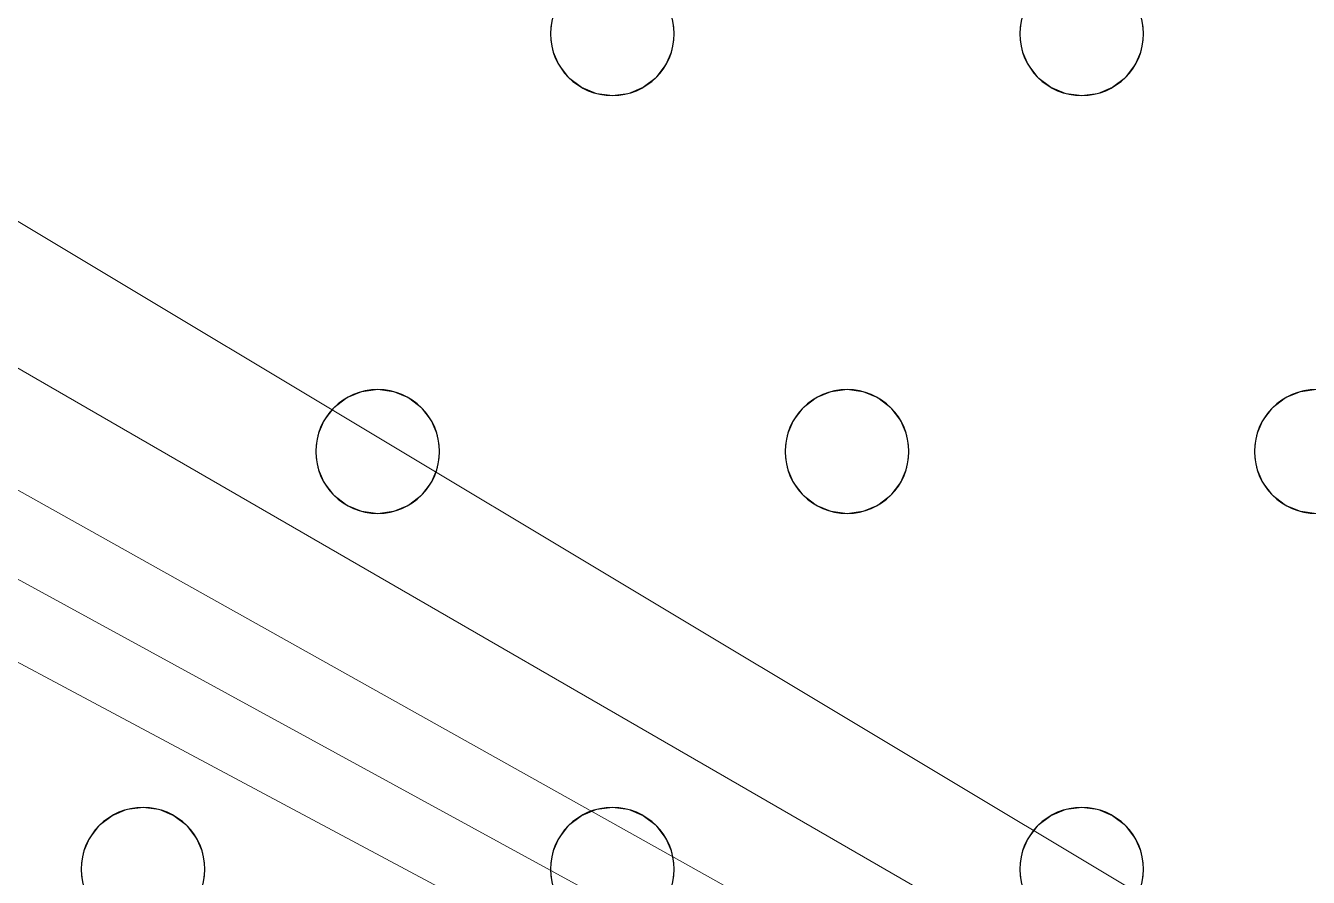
# Model space of a CAD drawing. Header units: millimetres. Extents: x -1 to 1201, y -701 to 1.
# Drawn here: x 643 to 725.9, y -179.5 to -124.5 of the extents above; entities that cross this region are included whole.
import ezdxf

# ---------------------------------------------------------------- set-up
doc = ezdxf.new("R2010")
doc.units = ezdxf.units.MM
doc.layers.add('IQ_200_3D', color=1, linetype='Continuous')
doc.layers.add('IQ_204_2D', color=7, linetype='Continuous')

msp = doc.modelspace()

# ---------------------------------------------------------------- linework, layer by layer
at = {"layer": 'IQ_200_3D', "lineweight": 18}
for points, invisible_edges in [([(676.951, -125, 890), (677.087, -123.965, 890), (644.088, -115.353, 890), (640.092, -125, 890)], 10), ([(644.088, -115.353, 888), (677.087, -123.965, 888), (676.951, -125, 888), (640.092, -125, 888)], 5), ([(640.092, -125, 890), (644.088, -115.353, 890), (644.088, -115.353, 888), (640.092, -125, 888)], 10), ([(707.421, -123.965, 890), (684.415, -123, 890), (684.815, -123.965, 890), (707.284, -125, 890)], 5), ([(684.815, -123.965, 888), (684.415, -123, 888), (707.421, -123.965, 888), (707.284, -125, 888)], 10), ([(677.087, -123.965, 890), (676.951, -125, 890), (676.951, -125, 888), (677.087, -123.965, 888)], 8), ([(684.951, -125, 890), (707.284, -125, 890), (684.815, -123.965, 890)], 3), ([(707.284, -125, 888), (707.421, -126.035, 888), (684.951, -125, 888), (684.815, -123.965, 888)], 10), ([(684.951, -125, 890), (684.815, -123.965, 890), (684.815, -123.965, 888), (684.951, -125, 888)], 2), ([(707.421, -123.965, 890), (707.284, -125, 890), (707.284, -125, 888), (707.421, -123.965, 888)], 8), ([(737.618, -125, 890), (715.148, -123.965, 890), (715.284, -125, 890), (737.754, -126.035, 890)], 5), ([(737.618, -125, 890), (737.754, -123.965, 890), (715.148, -123.965, 890)], 14), ([(737.618, -125, 888), (715.284, -125, 888), (715.148, -123.965, 888), (737.754, -123.965, 888)], 5), ([(715.284, -125, 890), (715.148, -123.965, 890), (715.148, -123.965, 888), (715.284, -125, 888)], 2), ([(633.735, -133.284, 890), (662.32, -150, 890), (662.956, -149.172, 890), (640.092, -125, 890)], 5), ([(640.092, -125, 888), (663.784, -148.536, 888), (662.956, -149.172, 888), (633.735, -133.284, 888)], 5), ([(677.087, -126.035, 890), (676.951, -125, 890), (640.092, -125, 890), (664.749, -148.136, 890)], 14), ([(663.784, -148.536, 890), (664.749, -148.136, 890), (640.092, -125, 890)], 14), ([(640.092, -125, 890), (662.956, -149.172, 890), (663.784, -148.536, 890)], 13), ([(664.749, -148.136, 888), (663.784, -148.536, 888), (640.092, -125, 888)], 14), ([(640.092, -125, 888), (676.951, -125, 888), (677.087, -126.035, 888), (664.749, -148.136, 888)], 13), ([(676.951, -125, 890), (677.087, -126.035, 890), (677.087, -126.035, 888), (676.951, -125, 888)], 2), ([(707.421, -126.035, 890), (707.284, -125, 890), (684.951, -125, 890), (684.815, -126.035, 890)], 10), ([(707.421, -126.035, 888), (707.82, -127, 888), (684.815, -126.035, 888), (684.951, -125, 888)], 10), ([(684.815, -126.035, 890), (684.951, -125, 890), (684.951, -125, 888), (684.815, -126.035, 888)], 8), ([(707.284, -125, 890), (707.421, -126.035, 890), (707.421, -126.035, 888), (707.284, -125, 888)], 2), ([(737.754, -126.035, 890), (715.284, -125, 890), (715.148, -126.035, 890)], 13), ([(737.754, -126.035, 888), (715.148, -126.035, 888), (715.284, -125, 888), (737.618, -125, 888)], 5), ([(715.148, -126.035, 890), (715.284, -125, 890), (715.284, -125, 888), (715.148, -126.035, 888)], 8), ([(677.087, -126.035, 890), (664.749, -148.136, 890), (677.487, -127, 890)], 3), ([(677.487, -127, 888), (665.784, -148, 888), (664.749, -148.136, 888), (677.087, -126.035, 888)], 5), ([(677.087, -126.035, 890), (677.487, -127, 890), (677.487, -127, 888), (677.087, -126.035, 888)], 10), ([(684.415, -127, 890), (696.118, -148, 890), (707.82, -127, 890), (684.815, -126.035, 890)], 7), ([(707.82, -127, 888), (696.118, -148, 888), (684.415, -127, 888), (684.815, -126.035, 888)], 11), ([(684.415, -127, 890), (684.815, -126.035, 890), (684.815, -126.035, 888), (684.415, -127, 888)], 10), ([(707.82, -127, 890), (707.421, -126.035, 890), (684.815, -126.035, 890)], 14), ([(707.421, -126.035, 890), (707.82, -127, 890), (707.82, -127, 888), (707.421, -126.035, 888)], 10), ([(715.148, -126.035, 890), (714.748, -127, 890), (738.153, -127, 890), (737.754, -126.035, 890)], 10), ([(738.153, -127, 888), (714.748, -127, 888), (715.148, -126.035, 888), (737.754, -126.035, 888)], 5), ([(714.748, -127, 890), (715.148, -126.035, 890), (715.148, -126.035, 888), (714.748, -127, 888)], 10), ([(665.784, -148, 890), (678.122, -127.828, 890), (677.487, -127, 890), (664.749, -148.136, 890)], 5), ([(678.122, -127.828, 888), (665.784, -148, 888), (677.487, -127, 888)], 3), ([(677.487, -127, 890), (678.122, -127.828, 890), (678.122, -127.828, 888), (677.487, -127, 888)], 10), ([(683.779, -127.828, 890), (696.118, -148, 890), (684.415, -127, 890)], 3), ([(683.779, -127.828, 888), (684.415, -127, 888), (696.118, -148, 888), (695.082, -148.136, 888)], 10), ([(683.779, -127.828, 890), (684.415, -127, 890), (684.415, -127, 888), (683.779, -127.828, 888)], 10), ([(708.456, -127.828, 890), (707.82, -127, 890), (696.118, -148, 890), (697.153, -148.136, 890)], 10), ([(708.456, -127.828, 888), (697.153, -148.136, 888), (696.118, -148, 888), (707.82, -127, 888)], 5), ([(707.82, -127, 890), (708.456, -127.828, 890), (708.456, -127.828, 888), (707.82, -127, 888)], 10), ([(714.748, -127, 890), (714.113, -127.828, 890), (726.451, -148, 890), (738.153, -127, 890)], 14), ([(726.451, -148, 888), (725.416, -148.136, 888), (714.113, -127.828, 888), (714.748, -127, 888)], 10), ([(714.113, -127.828, 890), (714.748, -127, 890), (714.748, -127, 888), (714.113, -127.828, 888)], 10), ([(738.153, -127, 888), (726.451, -148, 888), (714.748, -127, 888)], 15), ([(666.82, -148.136, 890), (678.951, -128.464, 890), (678.122, -127.828, 890), (665.784, -148, 890)], 5), ([(666.82, -148.136, 888), (665.784, -148, 888), (678.122, -127.828, 888), (678.951, -128.464, 888)], 10), ([(667.784, -148.536, 890), (679.916, -128.864, 890), (678.951, -128.464, 890), (666.82, -148.136, 890)], 5), ([(667.784, -148.536, 888), (666.82, -148.136, 888), (678.951, -128.464, 888), (679.916, -128.864, 888)], 10), ([(678.122, -127.828, 890), (678.951, -128.464, 890), (678.951, -128.464, 888), (678.122, -127.828, 888)], 10), ([(678.951, -128.464, 890), (679.916, -128.864, 890), (679.916, -128.864, 888), (678.951, -128.464, 888)], 10), ([(682.951, -128.464, 890), (681.986, -128.864, 890), (694.118, -148.536, 890), (695.082, -148.136, 890)], 10), ([(682.951, -128.464, 888), (694.118, -148.536, 888), (681.986, -128.864, 888)], 3), ([(681.986, -128.864, 890), (682.951, -128.464, 890), (682.951, -128.464, 888), (681.986, -128.864, 888)], 10), ([(683.779, -127.828, 890), (682.951, -128.464, 890), (695.082, -148.136, 890), (696.118, -148, 890)], 10), ([(695.082, -148.136, 888), (694.118, -148.536, 888), (682.951, -128.464, 888), (683.779, -127.828, 888)], 10), ([(682.951, -128.464, 890), (683.779, -127.828, 890), (683.779, -127.828, 888), (682.951, -128.464, 888)], 10), ([(697.153, -148.136, 890), (698.118, -148.536, 890), (709.284, -128.464, 890), (708.456, -127.828, 890)], 10), ([(709.284, -128.464, 888), (697.153, -148.136, 888), (708.456, -127.828, 888)], 3), ([(698.118, -148.536, 888), (697.153, -148.136, 888), (709.284, -128.464, 888), (710.249, -128.864, 888)], 10), ([(698.118, -148.536, 890), (698.946, -149.172, 890), (710.249, -128.864, 890), (709.284, -128.464, 890)], 10), ([(708.456, -127.828, 890), (709.284, -128.464, 890), (709.284, -128.464, 888), (708.456, -127.828, 888)], 10), ([(709.284, -128.464, 890), (710.249, -128.864, 890), (710.249, -128.864, 888), (709.284, -128.464, 888)], 10), ([(713.284, -128.464, 890), (712.32, -128.864, 890), (724.451, -148.536, 890), (725.416, -148.136, 890)], 10), ([(724.451, -148.536, 888), (712.32, -128.864, 888), (713.284, -128.464, 888)], 13), ([(712.32, -128.864, 890), (713.284, -128.464, 890), (713.284, -128.464, 888), (712.32, -128.864, 888)], 10), ([(714.113, -127.828, 890), (713.284, -128.464, 890), (725.416, -148.136, 890), (726.451, -148, 890)], 10), ([(725.416, -148.136, 888), (724.451, -148.536, 888), (713.284, -128.464, 888), (714.113, -127.828, 888)], 10), ([(713.284, -128.464, 890), (714.113, -127.828, 890), (714.113, -127.828, 888), (713.284, -128.464, 888)], 10), ([(679.916, -128.864, 890), (667.784, -148.536, 890), (668.613, -149.172, 890), (680.951, -129, 890)], 5), ([(668.613, -149.172, 888), (667.784, -148.536, 888), (679.916, -128.864, 888), (680.951, -129, 888)], 10), ([(680.951, -129, 890), (668.613, -149.172, 890), (669.248, -150, 890), (692.654, -150, 890)], 13), ([(680.951, -129, 888), (669.248, -150, 888), (668.613, -149.172, 888)], 13), ([(680.951, -129, 888), (693.289, -149.172, 888), (692.654, -150, 888), (669.248, -150, 888)], 13), ([(680.951, -129, 888), (679.916, -128.864, 888), (679.916, -128.864, 890), (680.951, -129, 890)], 10), ([(693.289, -149.172, 890), (681.986, -128.864, 890), (680.951, -129, 890), (692.654, -150, 890)], 5), ([(681.986, -128.864, 888), (694.118, -148.536, 888), (693.289, -149.172, 888), (680.951, -129, 888)], 5), ([(681.986, -128.864, 888), (680.951, -129, 888), (680.951, -129, 890), (681.986, -128.864, 890)], 10), ([(694.118, -148.536, 890), (681.986, -128.864, 890), (693.289, -149.172, 890)], 3), ([(698.946, -149.172, 888), (698.118, -148.536, 888), (710.249, -128.864, 888), (711.284, -129, 888)], 10), ([(698.946, -149.172, 890), (699.582, -150, 890), (711.284, -129, 890), (710.249, -128.864, 890)], 10), ([(699.582, -150, 888), (698.946, -149.172, 888), (711.284, -129, 888), (722.987, -150, 888)], 14), ([(711.284, -129, 890), (699.582, -150, 890), (722.987, -150, 890)], 15), ([(711.284, -129, 888), (710.249, -128.864, 888), (710.249, -128.864, 890), (711.284, -129, 890)], 10), ([(711.284, -129, 890), (722.987, -150, 890), (723.622, -149.172, 890), (712.32, -128.864, 890)], 5), ([(712.32, -128.864, 888), (724.451, -148.536, 888), (723.622, -149.172, 888), (711.284, -129, 888)], 5), ([(712.32, -128.864, 888), (711.284, -129, 888), (711.284, -129, 890), (712.32, -128.864, 890)], 10), ([(723.622, -149.172, 888), (722.987, -150, 888), (711.284, -129, 888)], 14), ([(724.451, -148.536, 890), (712.32, -128.864, 890), (723.622, -149.172, 890)], 3), ([(633.735, -133.284, 890), (625.451, -139.641, 890), (661.784, -152, 890), (661.921, -150.965, 890)], 10), ([(661.784, -152, 888), (661.921, -153.035, 888), (625.451, -139.641, 888), (633.735, -133.284, 888)], 10), ([(661.921, -150.965, 890), (662.32, -150, 890), (633.735, -133.284, 890)], 14), ([(661.921, -150.965, 888), (661.784, -152, 888), (633.735, -133.284, 888)], 14), ([(661.921, -150.965, 888), (633.735, -133.284, 888), (662.32, -150, 888)], 3), ([(662.956, -149.172, 888), (662.32, -150, 888), (633.735, -133.284, 888)], 14), ([(625.451, -139.641, 890), (615.804, -143.637, 890), (647.789, -176.172, 890), (648.618, -175.536, 890)], 10), ([(625.451, -139.641, 888), (648.618, -175.536, 888), (647.789, -176.172, 888), (615.804, -143.637, 888)], 5), ([(625.451, -139.641, 890), (648.618, -175.536, 890), (661.921, -153.035, 890), (661.784, -152, 890)], 11), ([(661.921, -153.035, 888), (649.582, -175.136, 888), (648.618, -175.536, 888), (625.451, -139.641, 888)], 13), ([(615.804, -143.637, 890), (605.451, -145, 890), (646.618, -179, 890), (646.754, -177.965, 890)], 10), ([(615.804, -143.637, 888), (646.754, -177.965, 888), (646.618, -179, 888), (605.451, -145, 888)], 5), ([(647.789, -176.172, 890), (615.804, -143.637, 890), (647.153, -177, 890)], 3), ([(647.153, -177, 890), (615.804, -143.637, 890), (646.754, -177.965, 890)], 3), ([(647.153, -177, 888), (615.804, -143.637, 888), (647.789, -176.172, 888)], 3), ([(646.754, -177.965, 888), (615.804, -143.637, 888), (647.153, -177, 888)], 3), ([(605.451, -145, 890), (633.451, -202.536, 890), (646.618, -179, 890)], 15), ([(633.451, -202.536, 888), (605.451, -145, 888), (646.618, -179, 888), (646.754, -180.035, 888)], 11), ([(664.749, -148.136, 890), (663.784, -148.536, 890), (663.784, -148.536, 888), (664.749, -148.136, 888)], 10), ([(664.749, -148.136, 888), (665.784, -148, 888), (665.784, -148, 890), (664.749, -148.136, 890)], 10), ([(665.784, -148, 888), (666.82, -148.136, 888), (666.82, -148.136, 890), (665.784, -148, 890)], 10), ([(667.784, -148.536, 890), (666.82, -148.136, 890), (666.82, -148.136, 888), (667.784, -148.536, 888)], 10), ([(695.082, -148.136, 890), (694.118, -148.536, 890), (694.118, -148.536, 888), (695.082, -148.136, 888)], 10), ([(695.082, -148.136, 888), (696.118, -148, 888), (696.118, -148, 890), (695.082, -148.136, 890)], 10), ([(696.118, -148, 888), (697.153, -148.136, 888), (697.153, -148.136, 890), (696.118, -148, 890)], 10), ([(698.118, -148.536, 890), (697.153, -148.136, 890), (697.153, -148.136, 888), (698.118, -148.536, 888)], 10), ([(725.416, -148.136, 890), (724.451, -148.536, 890), (724.451, -148.536, 888), (725.416, -148.136, 888)], 10), ([(725.416, -148.136, 888), (726.451, -148, 888), (726.451, -148, 890), (725.416, -148.136, 890)], 10), ([(662.956, -149.172, 890), (662.32, -150, 890), (662.32, -150, 888), (662.956, -149.172, 888)], 10), ([(663.784, -148.536, 890), (662.956, -149.172, 890), (662.956, -149.172, 888), (663.784, -148.536, 888)], 10), ([(668.613, -149.172, 890), (667.784, -148.536, 890), (667.784, -148.536, 888), (668.613, -149.172, 888)], 10), ([(669.248, -150, 890), (668.613, -149.172, 890), (668.613, -149.172, 888), (669.248, -150, 888)], 10), ([(693.289, -149.172, 890), (692.654, -150, 890), (692.654, -150, 888), (693.289, -149.172, 888)], 10), ([(694.118, -148.536, 890), (693.289, -149.172, 890), (693.289, -149.172, 888), (694.118, -148.536, 888)], 10), ([(698.946, -149.172, 890), (698.118, -148.536, 890), (698.118, -148.536, 888), (698.946, -149.172, 888)], 10), ([(699.582, -150, 890), (698.946, -149.172, 890), (698.946, -149.172, 888), (699.582, -150, 888)], 10), ([(723.622, -149.172, 890), (722.987, -150, 890), (722.987, -150, 888), (723.622, -149.172, 888)], 10), ([(724.451, -148.536, 890), (723.622, -149.172, 890), (723.622, -149.172, 888), (724.451, -148.536, 888)], 10), ([(662.32, -150, 890), (661.921, -150.965, 890), (661.921, -150.965, 888), (662.32, -150, 888)], 10), ([(692.254, -150.965, 890), (669.248, -150, 890), (669.648, -150.965, 890), (692.118, -152, 890)], 5), ([(692.254, -150.965, 890), (692.654, -150, 890), (669.248, -150, 890)], 14), ([(669.648, -150.965, 888), (669.248, -150, 888), (692.254, -150.965, 888), (692.118, -152, 888)], 10), ([(692.654, -150, 888), (692.254, -150.965, 888), (669.248, -150, 888)], 14), ([(669.648, -150.965, 890), (669.248, -150, 890), (669.248, -150, 888), (669.648, -150.965, 888)], 10), ([(692.654, -150, 890), (692.254, -150.965, 890), (692.254, -150.965, 888), (692.654, -150, 888)], 10), ([(699.582, -150, 890), (699.981, -150.965, 890), (722.587, -150.965, 890), (722.987, -150, 890)], 10), ([(722.587, -150.965, 888), (699.981, -150.965, 888), (699.582, -150, 888), (722.987, -150, 888)], 5), ([(699.981, -150.965, 890), (699.582, -150, 890), (699.582, -150, 888), (699.981, -150.965, 888)], 10), ([(722.987, -150, 890), (722.587, -150.965, 890), (722.587, -150.965, 888), (722.987, -150, 888)], 10), ([(661.921, -150.965, 890), (661.784, -152, 890), (661.784, -152, 888), (661.921, -150.965, 888)], 8), ([(669.784, -152, 890), (692.254, -153.035, 890), (692.118, -152, 890), (669.648, -150.965, 890)], 5), ([(692.118, -152, 888), (692.254, -153.035, 888), (669.784, -152, 888), (669.648, -150.965, 888)], 10), ([(669.784, -152, 890), (669.648, -150.965, 890), (669.648, -150.965, 888), (669.784, -152, 888)], 2), ([(692.254, -150.965, 890), (692.118, -152, 890), (692.118, -152, 888), (692.254, -150.965, 888)], 8), ([(699.981, -150.965, 890), (700.118, -152, 890), (722.451, -152, 890), (722.587, -150.965, 890)], 10), ([(722.451, -152, 888), (700.118, -152, 888), (699.981, -150.965, 888), (722.587, -150.965, 888)], 5), ([(700.118, -152, 890), (699.981, -150.965, 890), (699.981, -150.965, 888), (700.118, -152, 888)], 2), ([(722.587, -150.965, 890), (722.451, -152, 890), (722.451, -152, 888), (722.587, -150.965, 888)], 8), ([(661.784, -152, 890), (661.921, -153.035, 890), (661.921, -153.035, 888), (661.784, -152, 888)], 2), ([(692.254, -153.035, 890), (669.784, -152, 890), (669.648, -153.035, 890), (692.654, -154, 890)], 5), ([(692.254, -153.035, 888), (692.654, -154, 888), (669.648, -153.035, 888), (669.784, -152, 888)], 10), ([(669.648, -153.035, 890), (669.784, -152, 890), (669.784, -152, 888), (669.648, -153.035, 888)], 8), ([(692.118, -152, 890), (692.254, -153.035, 890), (692.254, -153.035, 888), (692.118, -152, 888)], 2), ([(700.118, -152, 890), (699.981, -153.035, 890), (722.587, -153.035, 890), (722.451, -152, 890)], 10), ([(699.981, -153.035, 888), (700.118, -152, 888), (722.587, -153.035, 888), (722.987, -154, 888)], 10), ([(699.981, -153.035, 890), (700.118, -152, 890), (700.118, -152, 888), (699.981, -153.035, 888)], 8), ([(700.118, -152, 888), (722.451, -152, 888), (722.587, -153.035, 888)], 13), ([(722.451, -152, 890), (722.587, -153.035, 890), (722.587, -153.035, 888), (722.451, -152, 888)], 2), ([(649.582, -175.136, 890), (662.32, -154, 890), (661.921, -153.035, 890), (648.618, -175.536, 890)], 5), ([(662.32, -154, 888), (650.618, -175, 888), (649.582, -175.136, 888), (661.921, -153.035, 888)], 5), ([(661.921, -153.035, 890), (662.32, -154, 890), (662.32, -154, 888), (661.921, -153.035, 888)], 10), ([(669.648, -153.035, 890), (669.248, -154, 890), (692.654, -154, 890)], 14), ([(669.248, -154, 888), (669.648, -153.035, 888), (692.654, -154, 888), (680.951, -175, 888)], 14), ([(669.248, -154, 890), (669.648, -153.035, 890), (669.648, -153.035, 888), (669.248, -154, 888)], 10), ([(692.254, -153.035, 890), (692.654, -154, 890), (692.654, -154, 888), (692.254, -153.035, 888)], 10), ([(699.981, -153.035, 890), (699.582, -154, 890), (722.987, -154, 890), (722.587, -153.035, 890)], 10), ([(699.582, -154, 888), (699.981, -153.035, 888), (722.987, -154, 888), (711.284, -175, 888)], 14), ([(699.582, -154, 890), (699.981, -153.035, 890), (699.981, -153.035, 888), (699.582, -154, 888)], 10), ([(722.587, -153.035, 890), (722.987, -154, 890), (722.987, -154, 888), (722.587, -153.035, 888)], 10), ([(650.618, -175, 890), (662.956, -154.828, 890), (662.32, -154, 890), (649.582, -175.136, 890)], 5), ([(662.956, -154.828, 888), (651.653, -175.136, 888), (650.618, -175, 888), (662.32, -154, 888)], 5), ([(662.32, -154, 890), (662.956, -154.828, 890), (662.956, -154.828, 888), (662.32, -154, 888)], 10), ([(669.248, -154, 890), (668.613, -154.828, 890), (680.951, -175, 890), (692.654, -154, 890)], 14), ([(680.951, -175, 888), (679.916, -175.136, 888), (668.613, -154.828, 888), (669.248, -154, 888)], 10), ([(668.613, -154.828, 890), (669.248, -154, 890), (669.248, -154, 888), (668.613, -154.828, 888)], 10), ([(693.289, -154.828, 890), (692.654, -154, 890), (680.951, -175, 890), (681.986, -175.136, 890)], 10), ([(693.289, -154.828, 888), (681.986, -175.136, 888), (680.951, -175, 888), (692.654, -154, 888)], 5), ([(692.654, -154, 890), (693.289, -154.828, 890), (693.289, -154.828, 888), (692.654, -154, 888)], 10), ([(699.582, -154, 890), (698.946, -154.828, 890), (711.284, -175, 890), (722.987, -154, 890)], 14), ([(711.284, -175, 888), (710.249, -175.136, 888), (698.946, -154.828, 888), (699.582, -154, 888)], 10), ([(698.946, -154.828, 890), (699.582, -154, 890), (699.582, -154, 888), (698.946, -154.828, 888)], 10), ([(723.622, -154.828, 890), (722.987, -154, 890), (711.284, -175, 890), (712.32, -175.136, 890)], 10), ([(723.622, -154.828, 888), (712.32, -175.136, 888), (711.284, -175, 888), (722.987, -154, 888)], 5), ([(722.987, -154, 890), (723.622, -154.828, 890), (723.622, -154.828, 888), (722.987, -154, 888)], 10), ([(662.956, -154.828, 890), (650.618, -175, 890), (651.653, -175.136, 890)], 13), ([(663.784, -155.464, 890), (662.956, -154.828, 890), (651.653, -175.136, 890), (652.618, -175.536, 890)], 10), ([(663.784, -155.464, 888), (652.618, -175.536, 888), (651.653, -175.136, 888), (662.956, -154.828, 888)], 5), ([(662.956, -154.828, 890), (663.784, -155.464, 890), (663.784, -155.464, 888), (662.956, -154.828, 888)], 10), ([(668.613, -154.828, 890), (667.784, -155.464, 890), (679.916, -175.136, 890), (680.951, -175, 890)], 10), ([(679.916, -175.136, 888), (667.784, -155.464, 888), (668.613, -154.828, 888)], 13), ([(667.784, -155.464, 890), (668.613, -154.828, 890), (668.613, -154.828, 888), (667.784, -155.464, 888)], 10), ([(694.118, -155.464, 890), (693.289, -154.828, 890), (681.986, -175.136, 890), (682.951, -175.536, 890)], 10), ([(693.289, -154.828, 888), (694.118, -155.464, 888), (681.986, -175.136, 888)], 14), ([(693.289, -154.828, 890), (694.118, -155.464, 890), (694.118, -155.464, 888), (693.289, -154.828, 888)], 10), ([(710.249, -175.136, 890), (698.946, -154.828, 890), (698.118, -155.464, 890), (709.284, -175.536, 890)], 5), ([(710.249, -175.136, 888), (698.118, -155.464, 888), (698.946, -154.828, 888)], 13), ([(698.118, -155.464, 890), (698.946, -154.828, 890), (698.946, -154.828, 888), (698.118, -155.464, 888)], 10), ([(711.284, -175, 890), (698.946, -154.828, 890), (710.249, -175.136, 890)], 3), ([(724.451, -155.464, 890), (723.622, -154.828, 890), (712.32, -175.136, 890), (713.284, -175.536, 890)], 10), ([(712.32, -175.136, 888), (723.622, -154.828, 888), (724.451, -155.464, 888)], 13), ([(723.622, -154.828, 890), (724.451, -155.464, 890), (724.451, -155.464, 888), (723.622, -154.828, 888)], 10), ([(664.749, -155.864, 890), (663.784, -155.464, 890), (652.618, -175.536, 890), (653.446, -176.172, 890)], 10), ([(664.749, -155.864, 888), (653.446, -176.172, 888), (652.618, -175.536, 888), (663.784, -155.464, 888)], 5), ([(663.784, -155.464, 890), (664.749, -155.864, 890), (664.749, -155.864, 888), (663.784, -155.464, 888)], 10), ([(678.951, -175.536, 890), (667.784, -155.464, 890), (666.82, -155.864, 890), (678.122, -176.172, 890)], 5), ([(667.784, -155.464, 888), (679.916, -175.136, 888), (678.951, -175.536, 888), (666.82, -155.864, 888)], 5), ([(666.82, -155.864, 890), (667.784, -155.464, 890), (667.784, -155.464, 888), (666.82, -155.864, 888)], 10), ([(667.784, -155.464, 890), (678.951, -175.536, 890), (679.916, -175.136, 890)], 13), ([(682.951, -175.536, 888), (681.986, -175.136, 888), (694.118, -155.464, 888), (695.082, -155.864, 888)], 10), ([(695.082, -155.864, 890), (694.118, -155.464, 890), (682.951, -175.536, 890), (683.779, -176.172, 890)], 10), ([(694.118, -155.464, 890), (695.082, -155.864, 890), (695.082, -155.864, 888), (694.118, -155.464, 888)], 10), ([(709.284, -175.536, 890), (698.118, -155.464, 890), (697.153, -155.864, 890), (708.456, -176.172, 890)], 5), ([(698.118, -155.464, 888), (710.249, -175.136, 888), (709.284, -175.536, 888), (697.153, -155.864, 888)], 5), ([(697.153, -155.864, 890), (698.118, -155.464, 890), (698.118, -155.464, 888), (697.153, -155.864, 888)], 10), ([(713.284, -175.536, 888), (712.32, -175.136, 888), (724.451, -155.464, 888), (725.416, -155.864, 888)], 10), ([(725.416, -155.864, 890), (724.451, -155.464, 890), (713.284, -175.536, 890), (714.113, -176.172, 890)], 10), ([(724.451, -155.464, 890), (725.416, -155.864, 890), (725.416, -155.864, 888), (724.451, -155.464, 888)], 10), ([(665.784, -156, 890), (664.749, -155.864, 890), (653.446, -176.172, 890), (654.082, -177, 890)], 10), ([(653.446, -176.172, 888), (664.749, -155.864, 888), (665.784, -156, 888)], 13), ([(654.082, -177, 888), (653.446, -176.172, 888), (665.784, -156, 888), (677.487, -177, 888)], 14), ([(665.784, -156, 890), (654.082, -177, 890), (677.487, -177, 890), (678.122, -176.172, 890)], 11), ([(665.784, -156, 888), (664.749, -155.864, 888), (664.749, -155.864, 890), (665.784, -156, 890)], 10), ([(665.784, -156, 890), (678.122, -176.172, 890), (666.82, -155.864, 890)], 3), ([(666.82, -155.864, 888), (678.951, -175.536, 888), (678.122, -176.172, 888), (665.784, -156, 888)], 5), ([(666.82, -155.864, 888), (665.784, -156, 888), (665.784, -156, 890), (666.82, -155.864, 890)], 10), ([(678.122, -176.172, 888), (677.487, -177, 888), (665.784, -156, 888)], 14), ([(683.779, -176.172, 888), (682.951, -175.536, 888), (695.082, -155.864, 888), (696.118, -156, 888)], 10), ([(696.118, -156, 890), (695.082, -155.864, 890), (683.779, -176.172, 890), (684.415, -177, 890)], 10), ([(696.118, -156, 888), (707.82, -177, 888), (684.415, -177, 888), (683.779, -176.172, 888)], 11), ([(707.82, -177, 890), (696.118, -156, 890), (684.415, -177, 890), (707.421, -177.965, 890)], 7), ([(696.118, -156, 888), (695.082, -155.864, 888), (695.082, -155.864, 890), (696.118, -156, 890)], 10), ([(708.456, -176.172, 890), (697.153, -155.864, 890), (696.118, -156, 890), (707.82, -177, 890)], 5), ([(708.456, -176.172, 888), (707.82, -177, 888), (696.118, -156, 888), (697.153, -155.864, 888)], 10), ([(697.153, -155.864, 888), (696.118, -156, 888), (696.118, -156, 890), (697.153, -155.864, 890)], 10), ([(697.153, -155.864, 888), (709.284, -175.536, 888), (708.456, -176.172, 888)], 13), ([(714.113, -176.172, 888), (713.284, -175.536, 888), (725.416, -155.864, 888), (726.451, -156, 888)], 10), ([(726.451, -156, 890), (725.416, -155.864, 890), (714.113, -176.172, 890), (714.748, -177, 890)], 10), ([(726.451, -156, 888), (738.153, -177, 888), (714.748, -177, 888), (714.113, -176.172, 888)], 11), ([(738.153, -177, 890), (726.451, -156, 890), (714.748, -177, 890), (737.754, -177.965, 890)], 7), ([(726.451, -156, 888), (725.416, -155.864, 888), (725.416, -155.864, 890), (726.451, -156, 890)], 10), ([(648.618, -175.536, 890), (647.789, -176.172, 890), (647.789, -176.172, 888), (648.618, -175.536, 888)], 10), ([(649.582, -175.136, 890), (648.618, -175.536, 890), (648.618, -175.536, 888), (649.582, -175.136, 888)], 10), ([(649.582, -175.136, 888), (650.618, -175, 888), (650.618, -175, 890), (649.582, -175.136, 890)], 10), ([(650.618, -175, 888), (651.653, -175.136, 888), (651.653, -175.136, 890), (650.618, -175, 890)], 10), ([(652.618, -175.536, 890), (651.653, -175.136, 890), (651.653, -175.136, 888), (652.618, -175.536, 888)], 10), ([(653.446, -176.172, 890), (652.618, -175.536, 890), (652.618, -175.536, 888), (653.446, -176.172, 888)], 10), ([(678.951, -175.536, 890), (678.122, -176.172, 890), (678.122, -176.172, 888), (678.951, -175.536, 888)], 10), ([(679.916, -175.136, 890), (678.951, -175.536, 890), (678.951, -175.536, 888), (679.916, -175.136, 888)], 10), ([(679.916, -175.136, 888), (680.951, -175, 888), (680.951, -175, 890), (679.916, -175.136, 890)], 10), ([(680.951, -175, 888), (681.986, -175.136, 888), (681.986, -175.136, 890), (680.951, -175, 890)], 10), ([(682.951, -175.536, 890), (681.986, -175.136, 890), (681.986, -175.136, 888), (682.951, -175.536, 888)], 10), ([(683.779, -176.172, 890), (682.951, -175.536, 890), (682.951, -175.536, 888), (683.779, -176.172, 888)], 10), ([(709.284, -175.536, 890), (708.456, -176.172, 890), (708.456, -176.172, 888), (709.284, -175.536, 888)], 10), ([(710.249, -175.136, 890), (709.284, -175.536, 890), (709.284, -175.536, 888), (710.249, -175.136, 888)], 10), ([(710.249, -175.136, 888), (711.284, -175, 888), (711.284, -175, 890), (710.249, -175.136, 890)], 10), ([(711.284, -175, 888), (712.32, -175.136, 888), (712.32, -175.136, 890), (711.284, -175, 890)], 10), ([(713.284, -175.536, 890), (712.32, -175.136, 890), (712.32, -175.136, 888), (713.284, -175.536, 888)], 10), ([(714.113, -176.172, 890), (713.284, -175.536, 890), (713.284, -175.536, 888), (714.113, -176.172, 888)], 10), ([(647.789, -176.172, 890), (647.153, -177, 890), (647.153, -177, 888), (647.789, -176.172, 888)], 10), ([(654.082, -177, 890), (653.446, -176.172, 890), (653.446, -176.172, 888), (654.082, -177, 888)], 10), ([(678.122, -176.172, 890), (677.487, -177, 890), (677.487, -177, 888), (678.122, -176.172, 888)], 10), ([(684.415, -177, 890), (683.779, -176.172, 890), (683.779, -176.172, 888), (684.415, -177, 888)], 10), ([(708.456, -176.172, 890), (707.82, -177, 890), (707.82, -177, 888), (708.456, -176.172, 888)], 10), ([(714.748, -177, 890), (714.113, -176.172, 890), (714.113, -176.172, 888), (714.748, -177, 888)], 10), ([(647.153, -177, 890), (646.754, -177.965, 890), (646.754, -177.965, 888), (647.153, -177, 888)], 10), ([(654.082, -177, 890), (654.481, -177.965, 890), (677.087, -177.965, 890), (677.487, -177, 890)], 10), ([(677.087, -177.965, 888), (654.481, -177.965, 888), (654.082, -177, 888), (677.487, -177, 888)], 5), ([(654.481, -177.965, 890), (654.082, -177, 890), (654.082, -177, 888), (654.481, -177.965, 888)], 10), ([(677.487, -177, 890), (677.087, -177.965, 890), (677.087, -177.965, 888), (677.487, -177, 888)], 10), ([(707.421, -177.965, 890), (684.415, -177, 890), (684.815, -177.965, 890), (707.284, -179, 890)], 5), ([(684.815, -177.965, 888), (684.415, -177, 888), (707.421, -177.965, 888), (707.284, -179, 888)], 10), ([(684.415, -177, 888), (707.82, -177, 888), (707.421, -177.965, 888)], 13), ([(684.815, -177.965, 890), (684.415, -177, 890), (684.415, -177, 888), (684.815, -177.965, 888)], 10), ([(707.82, -177, 890), (707.421, -177.965, 890), (707.421, -177.965, 888), (707.82, -177, 888)], 10), ([(737.754, -177.965, 890), (714.748, -177, 890), (715.148, -177.965, 890), (737.618, -179, 890)], 5), ([(715.148, -177.965, 888), (714.748, -177, 888), (737.754, -177.965, 888), (737.618, -179, 888)], 10), ([(737.754, -177.965, 888), (714.748, -177, 888), (738.153, -177, 888)], 3), ([(715.148, -177.965, 890), (714.748, -177, 890), (714.748, -177, 888), (715.148, -177.965, 888)], 10), ([(646.754, -177.965, 890), (646.618, -179, 890), (646.618, -179, 888), (646.754, -177.965, 888)], 8), ([(676.951, -179, 890), (654.481, -177.965, 890), (654.618, -179, 890), (677.087, -180.035, 890)], 5), ([(677.087, -177.965, 890), (654.481, -177.965, 890), (676.951, -179, 890)], 3), ([(654.481, -177.965, 888), (677.087, -177.965, 888), (676.951, -179, 888), (654.618, -179, 888)], 5), ([(654.618, -179, 890), (654.481, -177.965, 890), (654.481, -177.965, 888), (654.618, -179, 888)], 2), ([(677.087, -177.965, 890), (676.951, -179, 890), (676.951, -179, 888), (677.087, -177.965, 888)], 8), ([(707.284, -179, 890), (684.815, -177.965, 890), (684.951, -179, 890), (707.421, -180.035, 890)], 5), ([(684.951, -179, 888), (684.815, -177.965, 888), (707.284, -179, 888), (707.421, -180.035, 888)], 10), ([(684.951, -179, 890), (684.815, -177.965, 890), (684.815, -177.965, 888), (684.951, -179, 888)], 2), ([(707.421, -177.965, 890), (707.284, -179, 890), (707.284, -179, 888), (707.421, -177.965, 888)], 8), ([(715.284, -179, 890), (737.618, -179, 890), (715.148, -177.965, 890)], 3), ([(737.618, -179, 888), (737.754, -180.035, 888), (715.284, -179, 888), (715.148, -177.965, 888)], 10), ([(715.284, -179, 890), (715.148, -177.965, 890), (715.148, -177.965, 888), (715.284, -179, 888)], 2), ([(646.754, -180.035, 890), (646.618, -179, 890), (633.451, -202.536, 890), (634.416, -202.136, 890)], 10), ([(646.618, -179, 890), (646.754, -180.035, 890), (646.754, -180.035, 888), (646.618, -179, 888)], 2), ([(677.087, -180.035, 890), (654.618, -179, 890), (654.481, -180.035, 890), (677.487, -181, 890)], 5), ([(677.087, -180.035, 888), (654.481, -180.035, 888), (654.618, -179, 888), (676.951, -179, 888)], 5), ([(654.481, -180.035, 890), (654.618, -179, 890), (654.618, -179, 888), (654.481, -180.035, 888)], 8), ([(676.951, -179, 890), (677.087, -180.035, 890), (677.087, -180.035, 888), (676.951, -179, 888)], 2), ([(707.421, -180.035, 890), (684.951, -179, 890), (684.815, -180.035, 890), (707.82, -181, 890)], 5), ([(684.815, -180.035, 888), (684.951, -179, 888), (707.421, -180.035, 888), (707.82, -181, 888)], 10), ([(684.815, -180.035, 890), (684.951, -179, 890), (684.951, -179, 888), (684.815, -180.035, 888)], 8), ([(707.284, -179, 890), (707.421, -180.035, 890), (707.421, -180.035, 888), (707.284, -179, 888)], 2), ([(737.754, -180.035, 890), (737.618, -179, 890), (715.284, -179, 890), (715.148, -180.035, 890)], 10), ([(715.148, -180.035, 888), (715.284, -179, 888), (737.754, -180.035, 888)], 14), ([(715.148, -180.035, 890), (715.284, -179, 890), (715.284, -179, 888), (715.148, -180.035, 888)], 8)]:
    msp.add_3dface(points, dxfattribs=dict(at, invisible_edges=invisible_edges))
at = {"layer": 'IQ_204_2D'}
for centre, radius, start, end in [((605.451, -105), 40, 270, 360), ((680.951, -125), 4, 360, 180), ((711.284, -125), 4, 0, 180), ((680.951, -125), 4, 180, 360), ((711.284, -125), 4, 180, 360), ((665.784, -152), 4, 360, 180), ((696.118, -152), 4, 360, 180), ((726.451, -152), 4, 0, 180), ((665.784, -152), 4, 180, 360), ((696.118, -152), 4, 180, 360), ((726.451, -152), 4, 180, 360), ((650.618, -179), 4, 360, 180), ((680.951, -179), 4, 360, 180), ((711.284, -179), 4, 0, 180), ((650.618, -179), 4, 180, 360), ((680.951, -179), 4, 180, 360), ((711.284, -179), 4, 180, 360)]:
    msp.add_arc(centre, radius, start, end, dxfattribs=at)

# ---------------------------------------------------------------- meshes
at = {"layer": 'IQ_200_3D', "lineweight": 18}
mesh = msp.add_polyface(dxfattribs=at)
corners = [(1200, 0, 850), (1200, -700, 850), (0, -700, 850), (0, 0, 850), (810.5, -594, 850), (811.556, -602.023, 850), (814.653, -609.5, 850), (819.58, -615.92, 850), (826, -620.847, 850), (833.477, -623.944, 850), (841.5, -625, 850), (1059.5, -625, 850), (1067.523, -623.944, 850), (1075, -620.847, 850), (1081.42, -615.92, 850), (1086.347, -609.5, 850), (1089.444, -602.023, 850), (1090.5, -594, 850), (1090.5, -476, 850), (1089.444, -467.977, 850), (1086.347, -460.5, 850), (1081.42, -454.08, 850), (1075, -449.153, 850), (1067.523, -446.056, 850), (1059.5, -445, 850), (841.5, -445, 850), (833.477, -446.056, 850), (826, -449.153, 850), (819.58, -454.08, 850), (814.653, -460.5, 850), (811.556, -467.977, 850), (810.5, -476, 850)]
mesh.append_faces([[corners[k] for k in face] for face in [(29, 3, 28), (6, 2, 5), (4, 2, 31), (23, 0, 22), (13, 1, 12), (15, 1, 14), (11, 1, 10)]], dxfattribs={"vtx0": -1, "vtx1": -1})
mesh.append_faces([[corners[k] for k in face] for face in [(3, 29, 30, 2), (2, 30, 31), (0, 25, 26), (2, 6, 7), (2, 9, 10, 1), (0, 20, 21), (1, 18, 19), (1, 15, 16)]], dxfattribs={"vtx0": -1, "vtx2": -1})
mesh.append_faces([[corners[k] for k in face] for face in [(27, 28, 3), (4, 5, 2), (7, 8, 2), (8, 9, 2), (23, 24, 0), (21, 22, 0), (24, 25, 0), (13, 14, 1), (11, 12, 1), (16, 17, 1), (17, 18, 1)]], dxfattribs={"vtx1": -1, "vtx2": -1})
mesh.append_faces([[corners[k] for k in face] for face in [(26, 27, 3, 0), (19, 20, 0, 1)]], dxfattribs={"vtx1": -1, "vtx3": -1})
mesh = msp.add_polyface(dxfattribs=at)
corners = [(1200, -700, 900), (1200, -23, 900), (0, -23, 900), (0, -700, 900), (90, -35.113, 900), (1110, -35.113, 900), (1129.382, -37.665, 900), (1147.443, -45.146, 900), (1162.953, -57.047, 900), (1174.854, -72.557, 900), (1182.335, -90.618, 900), (1184.887, -110, 900), (1184.887, -610, 900), (1182.335, -629.382, 900), (1174.854, -647.443, 900), (1162.953, -662.953, 900), (1147.443, -674.854, 900), (1129.382, -682.335, 900), (1110, -684.887, 900), (90, -684.887, 900), (70.618, -682.335, 900), (52.557, -674.854, 900), (37.047, -662.953, 900), (25.146, -647.443, 900), (17.665, -629.382, 900), (15.113, -610, 900), (15.113, -110, 900), (17.665, -90.618, 900), (25.146, -72.557, 900), (37.047, -57.047, 900), (52.557, -45.146, 900), (70.618, -37.665, 900)]
mesh.append_faces([[corners[k] for k in face] for face in [(9, 1, 8), (14, 0, 13), (31, 2, 30), (28, 2, 27), (21, 3, 20), (23, 3, 22)]], dxfattribs={"vtx0": -1, "vtx1": -1})
mesh.append_faces([[corners[k] for k in face] for face in [(1, 9, 10), (1, 11, 12, 0), (0, 14, 15), (0, 18, 19, 3), (2, 28, 29), (3, 23, 24)]], dxfattribs={"vtx0": -1, "vtx2": -1})
mesh.append_faces([[corners[k] for k in face] for face in [(10, 11, 1), (5, 6, 1), (7, 8, 1), (6, 7, 1), (12, 13, 0), (15, 16, 0), (17, 18, 0), (16, 17, 0), (31, 4, 2), (29, 30, 2), (26, 27, 2), (21, 22, 3), (19, 20, 3), (24, 25, 3)]], dxfattribs={"vtx1": -1, "vtx2": -1})
mesh.append_faces([[corners[k] for k in face] for face in [(4, 5, 1, 2), (25, 26, 2, 3)]], dxfattribs={"vtx1": -1, "vtx3": -1})
mesh = msp.add_polyface(dxfattribs=at)
corners = [(1110, -48.392, 890), (90, -48.392, 890), (66.424, -53.082, 890), (46.437, -66.437, 890), (33.082, -86.424, 890), (28.392, -110, 890), (28.392, -610, 890), (33.082, -633.576, 890), (46.437, -653.563, 890), (66.424, -666.918, 890), (90, -671.608, 890), (1110, -671.608, 890), (1133.576, -666.918, 890), (1153.563, -653.563, 890), (1166.918, -633.576, 890), (1171.608, -610, 890), (1171.608, -110, 890), (1166.918, -86.424, 890), (1153.563, -66.437, 890), (1133.576, -53.082, 890), (122.5, -418.034, 890), (1077.5, -418.034, 890), (1089.656, -419.634, 890), (1100.983, -424.326, 890), (1110.71, -431.79, 890), (1118.174, -441.517, 890), (1122.866, -452.844, 890), (1124.466, -465, 890), (1124.466, -605, 890), (1122.866, -617.156, 890), (1118.174, -628.483, 890), (1110.71, -638.21, 890), (1100.983, -645.674, 890), (1089.656, -650.366, 890), (1077.5, -651.966, 890), (122.5, -651.966, 890), (110.344, -650.366, 890), (99.017, -645.674, 890), (89.29, -638.21, 890), (81.826, -628.483, 890), (77.134, -617.156, 890), (75.534, -605, 890), (75.534, -465, 890), (77.134, -452.844, 890), (81.826, -441.517, 890), (89.29, -431.79, 890), (99.017, -424.326, 890), (110.344, -419.634, 890), (122.5, -68.034, 890), (1077.5, -68.034, 890), (1089.656, -69.634, 890), (1100.983, -74.326, 890), (1110.71, -81.79, 890), (1118.174, -91.517, 890), (1122.866, -102.844, 890), (1124.466, -115, 890), (1124.466, -351, 890), (1122.866, -363.156, 890), (1118.174, -374.483, 890), (1110.71, -384.21, 890), (1100.983, -391.674, 890), (1089.656, -396.366, 890), (1077.5, -397.966, 890), (122.5, -397.966, 890), (110.344, -396.366, 890), (99.017, -391.674, 890), (89.29, -384.21, 890), (81.826, -374.483, 890), (77.134, -363.156, 890), (75.534, -351, 890), (75.534, -115, 890), (77.134, -102.844, 890), (81.826, -91.517, 890), (89.29, -81.79, 890), (99.017, -74.326, 890), (110.344, -69.634, 890)]
mesh.append_faces([[corners[k] for k in face] for face in [(65, 47, 64), (75, 1, 74), (71, 5, 70), (73, 2, 72)]], dxfattribs={"vtx0": -1, "vtx1": -1})
mesh.append_faces([[corners[k] for k in face] for face in [(15, 28, 29, 14), (11, 32, 33), (16, 55, 56, 15), (54, 17, 18, 53), (53, 18, 19, 52), (52, 19, 0, 51), (0, 50, 51), (10, 37, 38, 9), (64, 47, 20, 63), (8, 39, 40, 7), (39, 8, 9, 38), (69, 42, 43), (3, 71, 72, 2)]], dxfattribs={"vtx0": -1, "vtx2": -1})
mesh.append_faces([[corners[k] for k in face] for face in [(6, 41, 42, 69)]], dxfattribs={"vtx0": -1, "vtx2": -1, "vtx3": -1})
mesh.append_faces([[corners[k] for k in face] for face in [(11, 33, 34, 35), (1, 75, 48, 49), (71, 3, 4, 5)]], dxfattribs={"vtx0": -1, "vtx3": -1})
mesh.append_faces([[corners[k] for k in face] for face in [(36, 37, 10)]], dxfattribs={"vtx1": -1, "vtx2": -1})
mesh.append_faces([[corners[k] for k in face] for face in [(27, 28, 15, 56)]], dxfattribs={"vtx1": -1, "vtx2": -1, "vtx3": -1})
mesh.append_faces([[corners[k] for k in face] for face in [(13, 14, 29, 30), (12, 13, 30, 31), (26, 27, 56, 57), (31, 32, 11, 12), (24, 25, 58, 59), (21, 22, 61, 62), (22, 23, 60, 61), (23, 24, 59, 60), (25, 26, 57, 58), (54, 55, 16, 17), (49, 50, 0, 1), (20, 21, 62, 63), (35, 36, 10, 11), (45, 46, 66, 67), (46, 47, 65, 66), (6, 7, 40, 41), (43, 44, 68, 69), (44, 45, 67, 68), (73, 74, 1, 2), (69, 70, 5, 6)]], dxfattribs={"vtx1": -1, "vtx3": -1})
mesh = msp.add_polyface(dxfattribs=at)
corners = [(122.5, -68.034, 860), (110.344, -69.634, 860), (99.017, -74.326, 860), (89.29, -81.79, 860), (81.826, -91.517, 860), (77.134, -102.844, 860), (75.534, -115, 860), (75.534, -351, 860), (77.134, -363.156, 860), (81.826, -374.483, 860), (89.29, -384.21, 860), (99.017, -391.674, 860), (110.344, -396.366, 860), (122.5, -397.966, 860), (1077.5, -397.966, 860), (1089.656, -396.366, 860), (1100.983, -391.674, 860), (1110.71, -384.21, 860), (1118.174, -374.483, 860), (1122.866, -363.156, 860), (1124.466, -351, 860), (1124.466, -115, 860), (1122.866, -102.844, 860), (1118.174, -91.517, 860), (1110.71, -81.79, 860), (1100.983, -74.326, 860), (1089.656, -69.634, 860), (1077.5, -68.034, 860), (640.451, -68.034, 860), (640.451, -105, 860), (639.258, -114.059, 860), (635.762, -122.5, 860), (630.2, -129.749, 860), (622.951, -135.311, 860), (614.51, -138.807, 860), (605.451, -140, 860), (594.549, -140, 860), (585.49, -138.807, 860), (577.049, -135.311, 860), (569.8, -129.749, 860), (564.238, -122.5, 860), (560.742, -114.059, 860), (559.549, -105, 860), (559.549, -68.034, 860), (600, -115, 860), (603.882, -114.489, 860), (607.5, -112.99, 860), (610.607, -110.607, 860), (612.99, -107.5, 860), (614.489, -103.882, 860), (615, -100, 860), (614.489, -96.118, 860), (612.99, -92.5, 860), (610.607, -89.393, 860), (607.5, -87.01, 860), (603.882, -85.511, 860), (600, -85, 860), (596.118, -85.511, 860), (592.5, -87.01, 860), (589.393, -89.393, 860), (587.01, -92.5, 860), (585.511, -96.118, 860), (585, -100, 860), (585.511, -103.882, 860), (587.01, -107.5, 860), (589.393, -110.607, 860), (592.5, -112.99, 860), (596.118, -114.489, 860)]
mesh.append_faces([[corners[k] for k in face] for face in [(0, 42, 43), (29, 27, 28), (65, 62, 63, 64), (48, 46, 47), (50, 48, 49)]], dxfattribs={"vtx0": -1})
mesh.append_faces([[corners[k] for k in face] for face in [(35, 14, 34)]], dxfattribs={"vtx0": -1, "vtx1": -1})
mesh.append_faces([[corners[k] for k in face] for face in [(62, 65, 45, 52)]], dxfattribs={"vtx0": -1, "vtx1": -1, "vtx2": -1, "vtx3": -1})
mesh.append_faces([[corners[k] for k in face] for face in [(13, 6, 7, 12), (14, 35, 36), (27, 29, 30), (65, 44, 45)]], dxfattribs={"vtx0": -1, "vtx2": -1})
mesh.append_faces([[corners[k] for k in face] for face in [(13, 39, 40, 0), (21, 26, 27, 14), (50, 45, 46, 48)]], dxfattribs={"vtx0": -1, "vtx2": -1, "vtx3": -1})
mesh.append_faces([[corners[k] for k in face] for face in [(7, 10, 11, 12), (20, 15, 16, 17)]], dxfattribs={"vtx0": -1, "vtx3": -1})
mesh.append_faces([[corners[k] for k in face] for face in [(38, 39, 13), (37, 38, 13), (2, 3, 6, 1), (41, 42, 0), (40, 41, 0), (33, 34, 14), (32, 33, 14), (30, 31, 27), (25, 26, 21, 24), (55, 56, 52)]], dxfattribs={"vtx1": -1, "vtx2": -1})
mesh.append_faces([[corners[k] for k in face] for face in [(0, 1, 6, 13), (31, 32, 14, 27), (61, 62, 52, 56)]], dxfattribs={"vtx1": -1, "vtx2": -1, "vtx3": -1})
mesh.append_faces([[corners[k] for k in face] for face in [(13, 14, 36, 37), (14, 15, 20, 21)]], dxfattribs={"vtx1": -1, "vtx3": -1})
mesh.append_faces([[corners[k] for k in face] for face in [(4, 5, 6, 3), (18, 19, 20, 17), (57, 58, 59, 56)]], dxfattribs={"vtx2": -1})
mesh.append_faces([[corners[k] for k in face] for face in [(59, 60, 61, 56), (50, 51, 52, 45)]], dxfattribs={"vtx2": -1, "vtx3": -1})
mesh.append_faces([[corners[k] for k in face] for face in [(7, 8, 9, 10), (21, 22, 23, 24), (65, 66, 67, 44), (52, 53, 54, 55)]], dxfattribs={"vtx3": -1})

doc.saveas('drawing.dxf')
